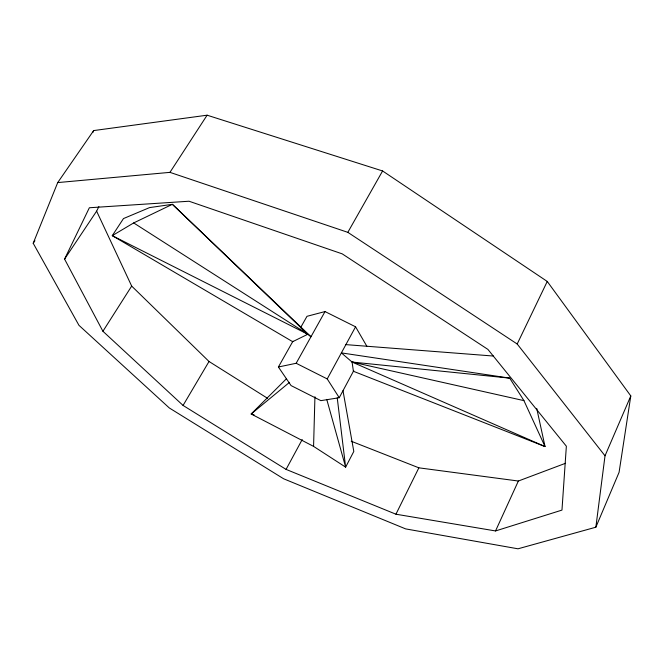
<?xml version="1.0" encoding="UTF-8"?>
<svg xmlns="http://www.w3.org/2000/svg" width="664" height="664" viewBox="0 0 664 664"><rect width="100%" height="100%" fill="white"/><g stroke="black" fill="none" stroke-linecap="round" stroke-linejoin="round"><path stroke-width="1" d="M342.998 390.722L353.804 451.445L345.637 467.141L313.574 446.382L314.935 396.74M595.857 527.208L605.02 455.803L630.8 395.927L547.252 281.445L382.597 170.963L207.11 115.196L93.674 130.576L57.718 182.583L33.2 243.265L78.958 325.327L169.312 407.962L283.628 478.777L405.646 528.893L517.995 548.804L595.857 527.208L619.08 472.32L630.8 395.927M92.86 132.46L93.674 130.576M495.543 530.943L561.968 510.101L566.359 446.208L487.891 349.388L342.226 253.864L189.049 201.233L89.358 207.757L64.574 259.101L102.92 331.27L183.065 405.43L286.068 469.398L395.935 514.21L495.543 530.943L518.36 481.026L565.545 463.273M605.02 455.803L517.19 344.002L547.252 281.445M395.935 514.21L418.868 467.829L518.36 481.026M64.574 259.101L96.62 211.152L98.886 206.62M292.94 341.213L278.399 367.001L291.056 385.577L320.87 400.649L339.246 397.711L353.763 370.612M286.068 469.398L302.22 439.535M339.246 397.711L327.227 378.928L355.572 326.804L325.028 311.565L306.984 316.313L300.468 327.875M278.399 367.001L296.169 363.274L325.028 311.565M57.718 182.583L169.959 172.358L347.828 232.342L382.597 170.963M183.065 405.43L209.019 361.482L131.679 286.084L96.62 211.152M102.92 331.27L131.679 286.084M169.959 172.358L207.11 115.196M33.2 243.265L34.943 240.717M286.3 378.887L251.15 413.996L313.574 446.382M289.537 382.323L251.15 413.996L254.104 414.834M133.688 222.93L112.266 235.654L292.675 341.686L307.789 334.258L310.984 336.731L172.391 204.313L149.533 207.608L123.479 218.572L112.266 235.654L307.789 334.258L172.391 204.313L133.688 222.93L307.789 334.258L302.137 329.734M345.878 344.624L493.485 356.045M509.703 378.131L352.086 362.054L341.387 352.891L509.703 378.131L523.938 400.633L545.036 446.573L353.406 371.276L352.086 362.054L356.145 362.884M523.938 400.633L352.086 362.054L545.036 446.573L536.728 408.377M351.223 441.236L418.868 467.829M296.169 363.274L327.227 378.928M209.019 361.482L267.675 398.383M347.828 232.342L517.19 344.002M355.572 326.804L366.827 346.226M326.754 399.396L345.637 467.141L337.237 397.861"/></g></svg>
